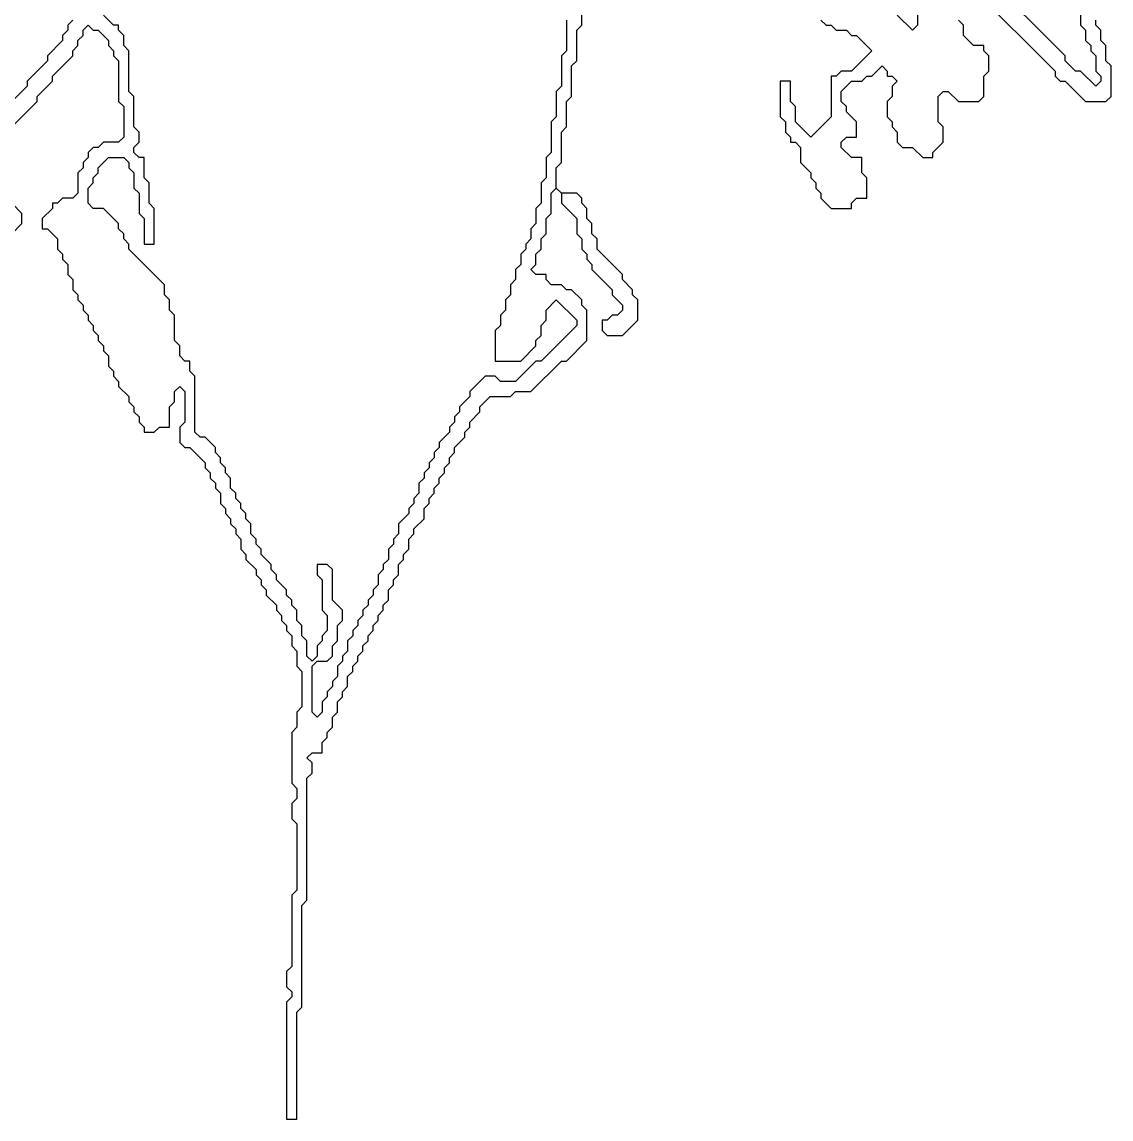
# Model space of a CAD drawing. Header units: metres. Extents: x 0 to 100, y 0 to 129.
# Drawn here: x 73.58 to 78.93, y 0.03 to 5.42 of the extents above; entities that cross this region are included whole.
import ezdxf

# ---------------------------------------------------------------- set-up
doc = ezdxf.new("R2010")
doc.units = ezdxf.units.M

msp = doc.modelspace()

# ---------------------------------------------------------------- linework, layer by layer
for points in [[(73.525, 4.9), (73.65, 5.025), (73.65, 5.05), (73.725, 5.125), (73.725, 5.15), (73.825, 5.25), (73.825, 5.275), (73.85, 5.3), (73.85, 5.325), (73.875, 5.35), (73.875, 5.375), (73.9, 5.4), (73.925, 5.375), (73.95, 5.375), (74, 5.325), (74, 5.3), (74.025, 5.275), (74.025, 5.25), (74.05, 5.225), (74.05, 5.025), (74.075, 5), (74.075, 4.85), (74.05, 4.825), (73.975, 4.825), (73.95, 4.8), (73.925, 4.8), (73.9, 4.775), (73.9, 4.75), (73.875, 4.725), (73.875, 4.7), (73.85, 4.675), (73.85, 4.575), (73.825, 4.55), (73.775, 4.55), (73.75, 4.525), (73.725, 4.525), (73.725, 4.5), (73.675, 4.45), (73.675, 4.4), (73.7, 4.4), (73.75, 4.35), (73.75, 4.3), (73.775, 4.275), (73.775, 4.25), (73.8, 4.225), (73.8, 4.175), (73.825, 4.15), (73.825, 4.1), (73.85, 4.075), (73.85, 4.05), (73.875, 4.025), (73.875, 4), (73.9, 3.975), (73.9, 3.95), (73.925, 3.925), (73.925, 3.9), (73.95, 3.875), (73.95, 3.85), (73.975, 3.825), (73.975, 3.8), (74, 3.775), (74, 3.725), (74.025, 3.7), (74.025, 3.675), (74.05, 3.65), (74.05, 3.625), (74.1, 3.575), (74.1, 3.55), (74.125, 3.525), (74.125, 3.5), (74.15, 3.475), (74.15, 3.45), (74.175, 3.425), (74.175, 3.4), (74.225, 3.4), (74.25, 3.425), (74.3, 3.425), (74.3, 3.525), (74.325, 3.55), (74.325, 3.6), (74.35, 3.625), (74.375, 3.6), (74.375, 3.45), (74.35, 3.425), (74.35, 3.35), (74.375, 3.325), (74.4, 3.325), (74.475, 3.25), (74.475, 3.225), (74.5, 3.2), (74.5, 3.175), (74.525, 3.15), (74.525, 3.125), (74.55, 3.1), (74.55, 3.05), (74.575, 3.025), (74.575, 3), (74.6, 2.975), (74.6, 2.95), (74.625, 2.925), (74.625, 2.9), (74.65, 2.875), (74.65, 2.825), (74.675, 2.8), (74.675, 2.775), (74.725, 2.725), (74.725, 2.7), (74.75, 2.675), (74.75, 2.65), (74.775, 2.625), (74.775, 2.6), (74.825, 2.55), (74.825, 2.525), (74.85, 2.5), (74.85, 2.475), (74.875, 2.45), (74.875, 2.425), (74.9, 2.4), (74.9, 2.35), (74.925, 2.325), (74.925, 2.25), (74.95, 2.225), (74.95, 2.05), (74.925, 2.025), (74.925, 1.95), (74.9, 1.925), (74.9, 1.675), (74.925, 1.65), (74.925, 1.6), (74.9, 1.575), (74.9, 1.5), (74.925, 1.475), (74.925, 1.15), (74.9, 1.125), (74.9, 0.775), (74.875, 0.75), (74.875, 0.675), (74.9, 0.65), (74.9, 0.625), (74.875, 0.6), (74.875, 0.025), (74.925, 0.025), (74.925, 0.55), (74.95, 0.575), (74.95, 1.075), (74.975, 1.1), (74.975, 1.7), (75, 1.725), (75, 1.775), (74.975, 1.8), (75, 1.825), (75.05, 1.825), (75.05, 1.875), (75.075, 1.9), (75.075, 1.925), (75.1, 1.95), (75.1, 2), (75.125, 2.025), (75.125, 2.075), (75.15, 2.1), (75.15, 2.125), (75.175, 2.15), (75.175, 2.2), (75.2, 2.225), (75.2, 2.25), (75.225, 2.275), (75.225, 2.3), (75.25, 2.325), (75.25, 2.35), (75.275, 2.375), (75.275, 2.4), (75.3, 2.425), (75.3, 2.45), (75.325, 2.475), (75.325, 2.5), (75.35, 2.525), (75.35, 2.55), (75.375, 2.575), (75.375, 2.625), (75.4, 2.65), (75.4, 2.675), (75.425, 2.7), (75.425, 2.75), (75.45, 2.775), (75.45, 2.8), (75.475, 2.825), (75.475, 2.875), (75.5, 2.9), (75.5, 2.925), (75.55, 2.975), (75.55, 3.025), (75.575, 3.05), (75.575, 3.075), (75.6, 3.1), (75.6, 3.125), (75.625, 3.15), (75.625, 3.175), (75.65, 3.2), (75.65, 3.225), (75.675, 3.25), (75.675, 3.275), (75.7, 3.3), (75.7, 3.325), (75.75, 3.375), (75.75, 3.4), (75.775, 3.425), (75.775, 3.45), (75.825, 3.5), (75.825, 3.525), (75.875, 3.575), (75.975, 3.575), (76, 3.6), (76.075, 3.6), (76.225, 3.75), (76.25, 3.75), (76.35, 3.85), (76.35, 4), (76.325, 4.025), (76.325, 4.05), (76.275, 4.1), (76.25, 4.1), (76.225, 4.125), (76.175, 4.125), (76.15, 4.15), (76.15, 4.175), (76.1, 4.175), (76.075, 4.2), (76.1, 4.225), (76.1, 4.275), (76.125, 4.3), (76.125, 4.35), (76.15, 4.375), (76.15, 4.45), (76.175, 4.475), (76.175, 4.575), (76.2, 4.6), (76.225, 4.575), (76.225, 4.525), (76.3, 4.45), (76.3, 4.375), (76.325, 4.35), (76.325, 4.3), (76.35, 4.275), (76.35, 4.25), (76.375, 4.225), (76.375, 4.2), (76.475, 4.1), (76.475, 4.075), (76.525, 4.025), (76.525, 4), (76.5, 3.975), (76.475, 3.975), (76.45, 3.95), (76.425, 3.95), (76.425, 3.9), (76.45, 3.875), (76.525, 3.875), (76.6, 3.95), (76.6, 4.05), (76.575, 4.075), (76.575, 4.1), (76.525, 4.15), (76.525, 4.175), (76.4, 4.3), (76.4, 4.35), (76.375, 4.375), (76.375, 4.425), (76.35, 4.45), (76.35, 4.5), (76.325, 4.525), (76.325, 4.55), (76.3, 4.575), (76.225, 4.575), (76.2, 4.6), (76.2, 4.7), (76.225, 4.725), (76.225, 4.875), (76.25, 4.9), (76.25, 5.025), (76.275, 5.05), (76.275, 5.2), (76.3, 5.225), (76.3, 5.375), (76.325, 5.4), (76.325, 5.925)], [(78.775, 5.45), (78.775, 5.4), (78.8, 5.375), (78.8, 5.325), (78.825, 5.3), (78.825, 5.275), (78.85, 5.25), (78.85, 5.175), (78.875, 5.15), (78.875, 5.125), (78.85, 5.1), (78.775, 5.175), (78.75, 5.175), (78.7, 5.225), (78.7, 5.25), (78.3, 5.65)], [(78.25, 5.575), (78.65, 5.175), (78.65, 5.15), (78.675, 5.125), (78.7, 5.125), (78.8, 5.025), (78.9, 5.025), (78.925, 5.05), (78.925, 5.2), (78.9, 5.225), (78.9, 5.3), (78.875, 5.325), (78.875, 5.375), (78.85, 5.4), (78.85, 5.425)], [(77.975, 5.525), (77.975, 5.4), (77.95, 5.375), (77.875, 5.45)], [(76.25, 5.425), (76.25, 5.275), (76.225, 5.25), (76.225, 5.1), (76.2, 5.075), (76.2, 4.95), (76.175, 4.925), (76.175, 4.775), (76.15, 4.75), (76.15, 4.65), (76.125, 4.625), (76.125, 4.525), (76.1, 4.5), (76.1, 4.425), (76.075, 4.4), (76.075, 4.35), (76.05, 4.325), (76.05, 4.3), (76.025, 4.275), (76.025, 4.225), (76, 4.2), (76, 4.15), (75.975, 4.125), (75.975, 4.075), (75.95, 4.05), (75.95, 4), (75.925, 3.975), (75.925, 3.925), (75.9, 3.9), (75.9, 3.75), (76.025, 3.75), (76.1, 3.825), (76.1, 3.85), (76.125, 3.875), (76.125, 3.925), (76.15, 3.95), (76.15, 4), (76.2, 4.05), (76.3, 3.95), (76.3, 3.925), (76.125, 3.75), (76.1, 3.75), (76, 3.65), (75.925, 3.65), (75.9, 3.675), (75.85, 3.675), (75.775, 3.6), (75.775, 3.575), (75.725, 3.525), (75.725, 3.5), (75.7, 3.475), (75.7, 3.45), (75.675, 3.425), (75.675, 3.4), (75.625, 3.35), (75.625, 3.325), (75.6, 3.3), (75.6, 3.275), (75.575, 3.25), (75.575, 3.225), (75.55, 3.2), (75.55, 3.175), (75.525, 3.15), (75.525, 3.1), (75.5, 3.075), (75.5, 3.05), (75.475, 3.025), (75.475, 3), (75.425, 2.95), (75.425, 2.9), (75.4, 2.875), (75.4, 2.85), (75.375, 2.825), (75.375, 2.775), (75.35, 2.75), (75.35, 2.725), (75.325, 2.7), (75.325, 2.65), (75.3, 2.625), (75.3, 2.6), (75.275, 2.575), (75.275, 2.55), (75.25, 2.525), (75.25, 2.5), (75.225, 2.475), (75.225, 2.45), (75.2, 2.425), (75.2, 2.4), (75.175, 2.375), (75.175, 2.325), (75.15, 2.3), (75.15, 2.275), (75.125, 2.25), (75.125, 2.2), (75.1, 2.175), (75.1, 2.15), (75.075, 2.125), (75.075, 2.1), (75.05, 2.075), (75.05, 2.025), (75.025, 2), (75, 2.025), (75, 2.25), (75.025, 2.275), (75.075, 2.275), (75.1, 2.3), (75.1, 2.35), (75.125, 2.375), (75.125, 2.45), (75.15, 2.475), (75.15, 2.525), (75.1, 2.575), (75.1, 2.725), (75.075, 2.75), (75.025, 2.75), (75.025, 2.7), (75.05, 2.675), (75.05, 2.525), (75.075, 2.5), (75.075, 2.425), (75.05, 2.4), (75.05, 2.375), (75.025, 2.35), (75.025, 2.3), (75, 2.275), (74.975, 2.3), (74.975, 2.375), (74.95, 2.4), (74.95, 2.45), (74.925, 2.475), (74.925, 2.525), (74.9, 2.55), (74.9, 2.575), (74.875, 2.6), (74.875, 2.625), (74.825, 2.675), (74.825, 2.7), (74.8, 2.725), (74.8, 2.75), (74.75, 2.8), (74.75, 2.825), (74.725, 2.85), (74.725, 2.875), (74.7, 2.9), (74.7, 2.95), (74.675, 2.975), (74.675, 3), (74.65, 3.025), (74.65, 3.05), (74.625, 3.075), (74.625, 3.1), (74.6, 3.125), (74.6, 3.175), (74.575, 3.2), (74.575, 3.225), (74.55, 3.25), (74.55, 3.275), (74.525, 3.3), (74.525, 3.325), (74.475, 3.375), (74.45, 3.375), (74.425, 3.4), (74.425, 3.675), (74.4, 3.7), (74.4, 3.75), (74.375, 3.75), (74.35, 3.775), (74.35, 3.825), (74.325, 3.85), (74.325, 3.975), (74.3, 4), (74.3, 4.05), (74.275, 4.075), (74.275, 4.125), (74.1, 4.3), (74.1, 4.325), (74.075, 4.35), (74.075, 4.375), (74.05, 4.4), (74.05, 4.425), (73.975, 4.5), (73.925, 4.5), (73.9, 4.525), (73.9, 4.6), (73.925, 4.625), (73.925, 4.65), (73.95, 4.675), (73.95, 4.7), (74, 4.75), (74.075, 4.75), (74.1, 4.725), (74.1, 4.7), (74.125, 4.675), (74.125, 4.6), (74.15, 4.575), (74.15, 4.475), (74.175, 4.45), (74.175, 4.325), (74.225, 4.325), (74.225, 4.5), (74.2, 4.525), (74.2, 4.625), (74.175, 4.65), (74.175, 4.75), (74.15, 4.75), (74.125, 4.775), (74.125, 4.8), (74.15, 4.825), (74.15, 4.875), (74.125, 4.9), (74.125, 5.05), (74.1, 5.075), (74.1, 5.275), (74.075, 5.3), (74.075, 5.35), (74.05, 5.375), (74.05, 5.4), (74.025, 5.4), (73.975, 5.45)], [(73.825, 5.425), (73.8, 5.4), (73.8, 5.375), (73.775, 5.35), (73.775, 5.325), (73.7, 5.25), (73.7, 5.225), (73.6, 5.125), (73.6, 5.1), (73.475, 4.975)], [(77.5, 5.425), (77.525, 5.4), (77.55, 5.4), (77.575, 5.375), (77.625, 5.375), (77.65, 5.35), (77.675, 5.35), (77.75, 5.275), (77.65, 5.175), (77.6, 5.175), (77.575, 5.15), (77.55, 5.15), (77.55, 4.95), (77.45, 4.85), (77.375, 4.925), (77.375, 5), (77.35, 5.025), (77.35, 5.125), (77.3, 5.125), (77.3, 4.95), (77.325, 4.925), (77.325, 4.875), (77.35, 4.85), (77.35, 4.825), (77.375, 4.825), (77.4, 4.8), (77.4, 4.725), (77.45, 4.675), (77.45, 4.65), (77.475, 4.625), (77.475, 4.6), (77.5, 4.575), (77.5, 4.55), (77.55, 4.5), (77.65, 4.5), (77.65, 4.525), (77.675, 4.55), (77.725, 4.55), (77.725, 4.65), (77.7, 4.675), (77.7, 4.75), (77.65, 4.75), (77.6, 4.8), (77.6, 4.825), (77.625, 4.85), (77.675, 4.85), (77.675, 4.925), (77.625, 4.975), (77.625, 5), (77.6, 5.025), (77.6, 5.075), (77.65, 5.125), (77.7, 5.125), (77.725, 5.15), (77.75, 5.15), (77.8, 5.2), (77.825, 5.175), (77.825, 5.15), (77.85, 5.15), (77.875, 5.125), (77.85, 5.1), (77.85, 5.05), (77.825, 5.025), (77.825, 4.95), (77.85, 4.925), (77.85, 4.9), (77.875, 4.875), (77.875, 4.825), (77.9, 4.8), (77.95, 4.8), (78, 4.75), (78.05, 4.75), (78.05, 4.775), (78.1, 4.825), (78.1, 4.9), (78.075, 4.925), (78.075, 5.05), (78.1, 5.075), (78.125, 5.075), (78.175, 5.025), (78.275, 5.025), (78.3, 5.05), (78.3, 5.15), (78.325, 5.175), (78.325, 5.25), (78.3, 5.275), (78.3, 5.3), (78.25, 5.3), (78.2, 5.35), (78.2, 5.4), (78.175, 5.425)], [(73.525, 4.375), (73.575, 4.425), (73.575, 4.475), (73.525, 4.525)]]:
    msp.add_lwpolyline(points)

doc.saveas('drawing.dxf')
